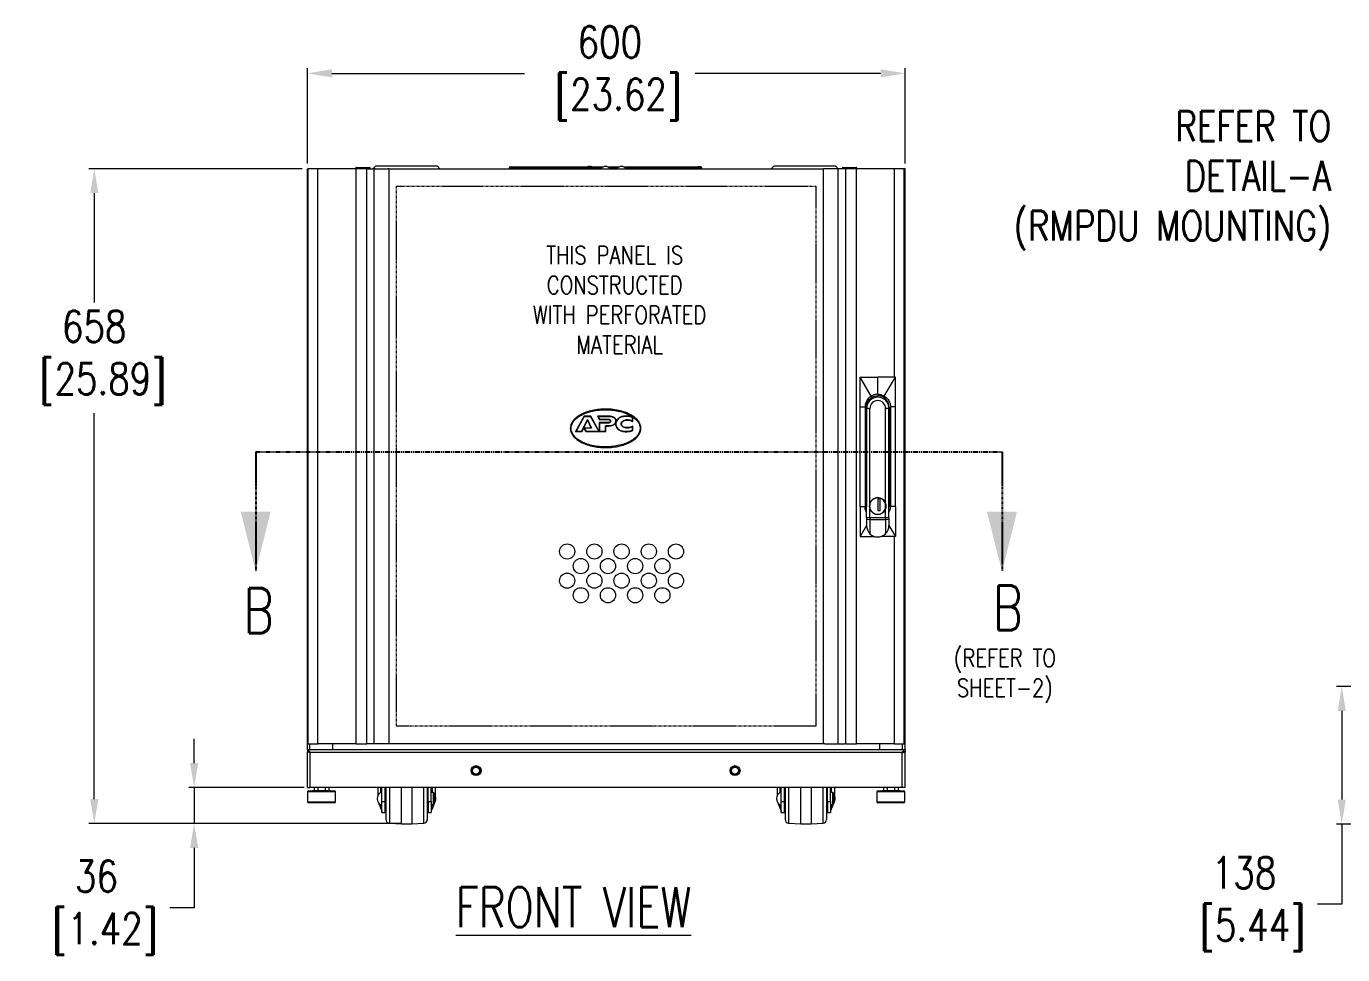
# Model space of a CAD drawing. Header units: inches. Extents: x 40138 to 76695, y -14500 to -5279.
# Drawn here: x 43049 to 44371, y -8454 to -7522 of the extents above; entities that cross this region are included whole.
import ezdxf

# ---------------------------------------------------------------- set-up
doc = ezdxf.new("R2010")
doc.units = ezdxf.units.IN
doc.header["$LTSCALE"] = 2
doc.header["$MEASUREMENT"] = 0
doc.header["$PDMODE"] = 35
doc.header["$PDSIZE"] = -1
doc.linetypes.add('PHANTOM', pattern=[2.5, 1.25, -0.25, 0.25, -0.25, 0.25, -0.25])
for name, color, linetype, lineweight in [('M-ANNO-DIMS', 7, 'Continuous', 13), ('M-ANNO-TEXT', 7, 'Continuous', 13), ('M-OBJECT-DETAILS', 7, 'Continuous', 9)]:
    doc.layers.add(name, color=color, linetype=linetype, lineweight=lineweight)
doc.styles.add('Roman', font='romans.shx', dxfattribs={"width": 0.8})
doc.styles.add('SLDTEXTSTYLE0', font='romans.shx', dxfattribs={"width": 0.75})
doc.styles.get("Standard").update_dxf_attribs({"font": 'romans.shx', "width": 0.8})
doc.dimstyles.new('World Wide Dims', dxfattribs={"dimscale": 7, "dimtxt": 4.5, "dimasz": 3.5, "dimexe": 0.75, "dimexo": 0.75, "dimgap": 0.75, "dimtad": 0, "dimtih": 1, "dimtoh": 1, "dimdec": 0, "dimzin": 4, "dimdsep": 46, "dimtxsty": 'Standard', "dimcen": 0, "dimclrd": 256, "dimclre": 256, "dimclrt": 256, "dimadec": 0, "dimazin": 1, "dimtfac": 1, "dimtdec": 0, "dimtmove": 0, "dimatfit": 3, "dimfxl": 1, "dimtolj": 1, "dimtzin": 0, "dimlwd": -1, "dimlwe": -1, "dimarcsym": 0})

# ---------------------------------------------------------------- blocks, each defined once
blk = doc.blocks.new('*D5')
at = {"layer": 'Defpoints', "color": 0, "transparency": 16777216}
for p in [(43333.4, -8286.5), (43217.5, -8322.7), (43328.2, -8322.7)]:
    blk.add_point(p, dxfattribs=at)
at = {"layer": 'M-ANNO-DIMS', "transparency": 16777216}
for p, q in [((43217.5, -8262), (43217.5, -8237.5)), ((43328.1, -8286.5), (43212.3, -8286.5)), ((43217.5, -8286.5), (43217.5, -8322.7)), ((43323, -8322.7), (43212.3, -8322.7)), ((43217.5, -8347.2), (43217.5, -8407.2)), ((43217.5, -8407.2), (43193, -8407.2))]:
    blk.add_line(p, q, dxfattribs=at)
for points in [[(43213.4, -8262), (43221.6, -8262), (43217.5, -8286.5)], [(43213.4, -8347.2), (43221.6, -8347.2), (43217.5, -8322.7)]]:
    blk.add_solid(points, dxfattribs=at)
at = {"layer": 'M-ANNO-DIMS', "transparency": 16777216, "insert": (43119.4, -8407.2), "char_height": 31.5, "attachment_point": 5}
blk.add_mtext('\\A1;36\\P [1.42]', dxfattribs=at)
blk = doc.blocks.new('*D6')
at = {"layer": 'Defpoints', "color": 0, "transparency": 16777216}
for p in [(43331.3, -7665), (43117.2, -8322.7), (43430.8, -8322.7)]:
    blk.add_point(p, dxfattribs=at)
at = {"layer": 'M-ANNO-DIMS', "transparency": 16777216}
for p, q in [((43326.1, -7665), (43111.9, -7665)), ((43117.2, -7689.5), (43117.2, -7799.4)), ((43117.2, -8298.2), (43117.2, -7910.4)), ((43425.6, -8322.7), (43111.9, -8322.7))]:
    blk.add_line(p, q, dxfattribs=at)
for points in [[(43113.1, -7689.5), (43121.3, -7689.5), (43117.2, -7665)], [(43113.1, -8298.2), (43121.3, -8298.2), (43117.2, -8322.7)]]:
    blk.add_solid(points, dxfattribs=at)
at = {"layer": 'M-ANNO-DIMS', "transparency": 16777216, "insert": (43117.2, -7854.9), "char_height": 31.5, "attachment_point": 5}
blk.add_mtext('\\A1;658\\P [25.89]', dxfattribs=at)
blk = doc.blocks.new('*D7')
at = {"layer": 'Defpoints', "color": 0, "transparency": 16777216}
for p in [(43931.3, -7569.2), (43331.3, -7665), (43931.3, -7665)]:
    blk.add_point(p, dxfattribs=at)
at = {"layer": 'M-ANNO-DIMS', "transparency": 16777216}
for p, q in [((43331.3, -7659.8), (43331.3, -7563.9)), ((43355.8, -7569.2), (43549.3, -7569.2)), ((43906.8, -7569.2), (43720.6, -7569.2)), ((43931.3, -7659.8), (43931.3, -7563.9))]:
    blk.add_line(p, q, dxfattribs=at)
for points in [[(43355.8, -7565.1), (43355.8, -7573.3), (43331.3, -7569.2)], [(43906.8, -7565.1), (43906.8, -7573.3), (43931.3, -7569.2)]]:
    blk.add_solid(points, dxfattribs=at)
at = {"layer": 'M-ANNO-DIMS', "transparency": 16777216, "insert": (43634.9, -7569.2), "char_height": 31.5, "attachment_point": 5}
blk.add_mtext('\\A1;600\\P [23.62]', dxfattribs=at)
blk = doc.blocks.new('*D41')
at = {"layer": 'Defpoints', "color": 0, "transparency": 16777216}
for p in [(44555.3, -8185), (44369.8, -8323.2), (44542.2, -8323.2)]:
    blk.add_point(p, dxfattribs=at)
at = {"layer": 'M-ANNO-DIMS', "transparency": 16777216}
for p, q in [((44550.1, -8185), (44364.6, -8185)), ((44369.8, -8209.5), (44369.8, -8298.7)), ((44537, -8323.2), (44364.6, -8323.2)), ((44369.8, -8323.2), (44369.8, -8403.6)), ((44369.8, -8403.6), (44345.3, -8403.6))]:
    blk.add_line(p, q, dxfattribs=at)
for points in [[(44365.8, -8209.5), (44373.9, -8209.5), (44369.8, -8185)], [(44365.8, -8298.7), (44373.9, -8298.7), (44369.8, -8323.2)]]:
    blk.add_solid(points, dxfattribs=at)
at = {"layer": 'M-ANNO-DIMS', "transparency": 16777216, "insert": (44271.7, -8403.6), "char_height": 31.5, "attachment_point": 5}
blk.add_mtext('\\A1;138\\P [5.44]', dxfattribs=at)

msp = doc.modelspace()

# ---------------------------------------------------------------- linework, layer by layer
at = {"layer": 'M-ANNO-TEXT', "ltscale": 0.5}
for centre in [(43592.067, -8049.446), (43619.377, -8049.446), (43646.687, -8049.446), (43646.687, -8049.446), (43673.997, -8049.446), (43701.307, -8049.446), (43605.722, -8064.097), (43633.032, -8064.097), (43633.032, -8064.097), (43660.342, -8064.097), (43687.652, -8064.097), (43592.067, -8078.748), (43619.377, -8078.748), (43646.687, -8078.748), (43646.687, -8078.748), (43673.997, -8078.748), (43701.307, -8078.748), (43605.722, -8093.398), (43633.032, -8093.398), (43633.032, -8093.398), (43660.342, -8093.398), (43687.652, -8093.398)]:
    msp.add_circle(centre, 7.62, dxfattribs=at)
at = {"layer": 'M-OBJECT-DETAILS', "linetype": 'Continuous'}
for p, q in [((43331.327, -7665.043), (43332.127, -7665.043)), ((43331.327, -8248.368), (43331.327, -7665.043)), ((43332.127, -8242.54), (43332.127, -7665.04)), ((43341.727, -7665.04), (43332.127, -7665.04)), ((43341.727, -8242.54), (43341.727, -7665.04)), ((43380.117, -7665.04), (43341.727, -7665.04)), ((43379.705, -7664.281), (43379.705, -7665.04)), ((43383.033, -7664.281), (43379.705, -7664.281)), ((43380.117, -8242.54), (43380.117, -7665.04)), ((43390.91, -7665.04), (43380.117, -7665.04)), ((43380.34, -7663.646), (43383.38, -7663.646)), ((43394.386, -7664.281), (43383.033, -7664.281)), ((43383.38, -7663.646), (43393.751, -7663.646)), ((43390.91, -8242.54), (43390.91, -7665.04)), ((43391.824, -7665.04), (43390.91, -7665.04)), ((43391.824, -7665.04), (43398.351, -7665.04)), ((43394.386, -7665.04), (43394.386, -7664.281)), ((43398.351, -8242.54), (43398.351, -7665.04)), ((43399.166, -7665.04), (43398.351, -7665.04)), ((43399.166, -7665.04), (43411.967, -7665.04)), ((43413.178, -7665.04), (43411.967, -7665.04)), ((43413.178, -8242.54), (43413.178, -7665.04)), ((43413.178, -7665.04), (43414.886, -7665.04)), ((43414.886, -7665.04), (43847.715, -7665.04)), ((43847.715, -7665.04), (43849.423, -7665.04)), ((43849.423, -8242.54), (43849.423, -7665.04)), ((43850.635, -7665.04), (43849.423, -7665.04)), ((43863.436, -7665.04), (43850.635, -7665.04)), ((43864.251, -7665.04), (43863.436, -7665.04)), ((43864.251, -8242.54), (43864.251, -7665.04)), ((43870.778, -7665.04), (43864.251, -7665.04)), ((43868.215, -7664.281), (43868.215, -7665.04)), ((43871.543, -7664.281), (43868.215, -7664.281)), ((43868.85, -7663.646), (43871.89, -7663.646)), ((43871.692, -7665.04), (43870.778, -7665.04)), ((43882.896, -7664.281), (43871.543, -7664.281)), ((43871.692, -8242.54), (43871.692, -7665.04)), ((43882.485, -7665.04), (43871.692, -7665.04)), ((43871.89, -7663.646), (43882.261, -7663.646)), ((43882.485, -8242.54), (43882.485, -7665.04)), ((43920.875, -7665.04), (43882.485, -7665.04)), ((43882.896, -7665.04), (43882.896, -7664.281)), ((43930.475, -7665.04), (43920.875, -7665.04)), ((43920.875, -7874.28), (43920.875, -7665.04)), ((43930.475, -8242.54), (43930.475, -7665.04)), ((43931.275, -7665.043), (43930.475, -7665.043)), ((43931.275, -8248.368), (43931.275, -7665.043)), ((43886.085, -7904.28), (43886.085, -7874.28)), ((43897.374, -7893.28), (43886.085, -7874.28)), ((43886.085, -7874.28), (43903.91, -7874.28)), ((43903.91, -7891.485), (43903.91, -7874.28)), ((43921.735, -7874.28), (43903.91, -7874.28)), ((43910.445, -7893.28), (43921.735, -7874.28)), ((43921.735, -7904.28), (43921.735, -7874.28)), ((43898.14, -7894.57), (43897.374, -7893.28)), ((43909.679, -7894.57), (43910.445, -7893.28)), ((43609.01, -7913.542), (43600.574, -7928.945)), ((43600.84, -7928.787), (43609.104, -7913.7)), ((43609.178, -7913.825), (43601.051, -7928.662)), ((43606.818, -7928.662), (43612.399, -7916.907)), ((43612.398, -7917.2), (43606.897, -7928.787)), ((43609.104, -7913.7), (43609.01, -7913.542)), ((43615.785, -7913.542), (43609.01, -7913.542)), ((43609.178, -7913.825), (43609.104, -7913.7)), ((43609.104, -7913.7), (43615.691, -7913.7)), ((43615.617, -7913.825), (43609.178, -7913.825)), ((43612.399, -7916.907), (43612.398, -7917.2)), ((43616.248, -7925.368), (43612.398, -7917.2)), ((43612.398, -7917.2), (43612.398, -7917.569)), ((43612.399, -7916.907), (43616.445, -7925.493)), ((43615.691, -7913.7), (43615.617, -7913.825)), ((43623.713, -7928.662), (43615.617, -7913.825)), ((43615.691, -7913.7), (43615.785, -7913.542)), ((43615.691, -7913.7), (43623.924, -7928.787)), ((43624.19, -7928.945), (43615.785, -7913.542)), ((43633.87, -7913.542), (43622.526, -7913.542)), ((43622.789, -7913.7), (43622.526, -7913.542)), ((43622.526, -7913.542), (43624.315, -7916.898)), ((43622.789, -7913.7), (43622.997, -7913.825)), ((43622.789, -7913.7), (43633.872, -7913.7)), ((43624.41, -7916.74), (43622.789, -7913.7)), ((43633.873, -7913.825), (43622.997, -7913.825)), ((43622.997, -7913.825), (43624.485, -7916.615)), ((43624.41, -7916.74), (43624.315, -7916.898)), ((43624.315, -7916.898), (43632.496, -7916.898)), ((43624.41, -7916.74), (43624.485, -7916.615)), ((43632.499, -7916.74), (43624.41, -7916.74)), ((43624.485, -7916.615), (43632.501, -7916.615)), ((43657.555, -7918.406), (43657.555, -7914.577)), ((43657.68, -7914.487), (43657.68, -7918.601)), ((43657.838, -7918.847), (43657.838, -7914.373)), ((43886.085, -7904.28), (43891.115, -7904.28)), ((43886.085, -8004.28), (43886.085, -7904.28)), ((43891.115, -7904.28), (43891.115, -8004.28)), ((43892.615, -7904.28), (43892.615, -8004.28)), ((43892.66, -8015.789), (43892.66, -7905.789)), ((43894.568, -7905.789), (43892.66, -7905.789)), ((43894.568, -7905.789), (43896.01, -7905.789)), ((43896.01, -8000.748), (43896.01, -7905.789)), ((43911.81, -8000.748), (43911.81, -7905.789)), ((43913.252, -7905.789), (43911.81, -7905.789)), ((43915.16, -7905.789), (43913.252, -7905.789)), ((43915.16, -8015.789), (43915.16, -7905.789)), ((43915.205, -7904.28), (43915.205, -8004.28)), ((43921.735, -7904.28), (43916.705, -7904.28)), ((43916.705, -7904.28), (43916.705, -8004.28)), ((43921.735, -8004.28), (43921.735, -7904.28)), ((43600.84, -7928.787), (43600.574, -7928.945)), ((43600.574, -7928.945), (43606.997, -7928.945)), ((43601.051, -7928.662), (43600.84, -7928.787)), ((43606.897, -7928.787), (43600.84, -7928.787)), ((43601.051, -7928.662), (43606.818, -7928.662)), ((43606.818, -7928.662), (43606.897, -7928.787)), ((43606.897, -7928.787), (43606.997, -7928.945)), ((43606.997, -7928.945), (43612.398, -7917.569)), ((43608.755, -7925.366), (43610.8, -7928.945)), ((43608.932, -7925.366), (43608.755, -7925.366)), ((43608.938, -7925.368), (43608.932, -7925.366)), ((43608.932, -7925.366), (43616.243, -7925.366)), ((43610.891, -7928.787), (43608.938, -7925.368)), ((43608.938, -7925.368), (43609.153, -7925.493)), ((43609.153, -7925.493), (43610.964, -7928.662)), ((43616.445, -7925.493), (43609.153, -7925.493)), ((43610.891, -7928.787), (43610.8, -7928.945)), ((43610.8, -7928.945), (43624.19, -7928.945)), ((43610.891, -7928.787), (43610.964, -7928.662)), ((43623.924, -7928.787), (43610.891, -7928.787)), ((43610.964, -7928.662), (43623.713, -7928.662)), ((43612.398, -7917.569), (43616.073, -7925.366)), ((43616.243, -7925.366), (43616.248, -7925.368)), ((43616.248, -7925.368), (43616.445, -7925.493)), ((43623.924, -7928.787), (43623.713, -7928.662)), ((43623.924, -7928.787), (43624.19, -7928.945)), ((43632.4, -7919.997), (43624.315, -7919.997)), ((43624.473, -7920.155), (43624.315, -7919.997)), ((43624.315, -7919.997), (43624.315, -7928.945)), ((43624.473, -7928.787), (43624.315, -7928.945)), ((43624.315, -7928.945), (43630.803, -7928.945)), ((43624.473, -7928.787), (43624.473, -7920.155)), ((43624.473, -7920.155), (43624.598, -7920.28)), ((43624.473, -7920.155), (43632.4, -7920.155)), ((43624.473, -7928.787), (43624.598, -7928.662)), ((43630.645, -7928.787), (43624.473, -7928.787)), ((43624.598, -7920.28), (43624.598, -7928.662)), ((43632.4, -7920.28), (43624.598, -7920.28)), ((43624.598, -7928.662), (43630.52, -7928.662)), ((43630.52, -7928.662), (43630.52, -7923.166)), ((43630.52, -7923.166), (43630.645, -7923.291)), ((43630.52, -7923.166), (43633.485, -7923.166)), ((43630.645, -7928.787), (43630.52, -7928.662)), ((43630.645, -7923.291), (43630.645, -7928.787)), ((43633.486, -7923.291), (43630.645, -7923.291)), ((43630.645, -7923.291), (43630.803, -7923.449)), ((43630.645, -7928.787), (43630.803, -7928.945)), ((43630.803, -7923.449), (43633.487, -7923.449)), ((43630.803, -7928.945), (43630.803, -7923.449)), ((43632.4, -7920.155), (43632.4, -7919.997)), ((43641.039, -7919.477), (43641.047, -7919.451)), ((43641.047, -7919.451), (43641.045, -7919.504)), ((43657.555, -7927.628), (43657.555, -7924.141)), ((43657.68, -7923.934), (43657.68, -7927.702)), ((43657.838, -7927.795), (43657.838, -7923.672)), ((43892.66, -7991.47), (43892.615, -7991.47)), ((43915.205, -7991.47), (43915.16, -7991.47)), ((43886.085, -8004.28), (43886.085, -8034.28)), ((43886.085, -8004.28), (43891.115, -8004.28)), ((43892.615, -8004.28), (43892.66, -8004.541)), ((43896.01, -8005.853), (43896.01, -8001.726)), ((43896.01, -8015.789), (43896.01, -8006.83)), ((43906.31, -7996.624), (43903.91, -7996.624)), ((43903.91, -7996.624), (43903.91, -8008.324)), ((43903.91, -8008.324), (43906.31, -8008.324)), ((43906.31, -8008.324), (43906.31, -7996.624)), ((43911.81, -8005.853), (43911.81, -8001.726)), ((43911.81, -8015.789), (43911.81, -8006.83)), ((43915.205, -8004.28), (43915.16, -8004.541)), ((43921.735, -8004.28), (43916.705, -8004.28)), ((43921.735, -8004.28), (43921.735, -8034.28)), ((43896.01, -8015.789), (43892.66, -8015.789)), ((43892.66, -8015.789), (43892.66, -8017.373)), ((43896.01, -8017.805), (43892.66, -8017.373)), ((43892.66, -8017.373), (43892.66, -8023.339)), ((43896.01, -8015.789), (43896.01, -8017.805)), ((43911.81, -8015.789), (43896.01, -8015.789)), ((43911.81, -8017.805), (43896.01, -8017.805)), ((43896.01, -8017.805), (43896.01, -8031.615)), ((43911.81, -8015.789), (43911.81, -8017.805)), ((43915.16, -8015.789), (43911.81, -8015.789)), ((43915.16, -8017.373), (43911.81, -8017.805)), ((43911.81, -8017.805), (43911.81, -8031.615)), ((43915.16, -8015.789), (43915.16, -8017.373)), ((43915.16, -8017.373), (43915.16, -8023.339)), ((43892.66, -8023.214), (43886.085, -8034.28)), ((43886.085, -8034.28), (43900.53, -8034.28)), ((43921.735, -8034.28), (43907.289, -8034.28)), ((43915.16, -8023.214), (43921.735, -8034.28)), ((43920.875, -8242.54), (43920.875, -8034.28)), ((43332.127, -8242.54), (43341.727, -8242.54)), ((43333.735, -8248.543), (43333.735, -8242.54)), ((43380.117, -8242.54), (43341.727, -8242.54)), ((43356.627, -8247.654), (43356.627, -8242.54)), ((43356.627, -8248.543), (43356.627, -8247.654)), ((43380.117, -8242.54), (43390.91, -8242.54)), ((43391.824, -8242.54), (43390.91, -8242.54)), ((43398.351, -8242.54), (43391.824, -8242.54)), ((43399.166, -8242.54), (43398.351, -8242.54)), ((43411.967, -8242.54), (43399.166, -8242.54)), ((43413.178, -8242.54), (43411.967, -8242.54)), ((43414.886, -8242.54), (43413.178, -8242.54)), ((43847.715, -8242.54), (43414.886, -8242.54)), ((43849.423, -8242.54), (43847.715, -8242.54)), ((43850.635, -8242.54), (43849.423, -8242.54)), ((43850.635, -8242.54), (43863.436, -8242.54)), ((43864.251, -8242.54), (43863.436, -8242.54)), ((43864.251, -8242.54), (43870.778, -8242.54)), ((43871.692, -8242.54), (43870.778, -8242.54)), ((43871.692, -8242.54), (43882.485, -8242.54)), ((43920.875, -8242.54), (43882.485, -8242.54)), ((43905.975, -8247.654), (43905.975, -8242.54)), ((43905.975, -8248.543), (43905.975, -8247.654)), ((43920.875, -8242.54), (43930.475, -8242.54)), ((43928.867, -8248.543), (43928.867, -8242.54)), ((43331.327, -8248.543), (43331.327, -8250.44)), ((43931.275, -8248.543), (43331.327, -8248.543)), ((43331.327, -8250.64), (43331.327, -8250.615)), ((43331.327, -8286.543), (43331.327, -8250.64)), ((43332.397, -8250.64), (43331.327, -8250.64)), ((43334.113, -8286.543), (43334.113, -8251.329)), ((43928.489, -8251.329), (43334.113, -8251.329)), ((43928.489, -8286.543), (43928.489, -8251.329)), ((43930.205, -8250.64), (43931.275, -8250.64)), ((43931.275, -8248.543), (43931.275, -8250.44)), ((43931.275, -8250.64), (43931.275, -8250.615)), ((43931.275, -8286.543), (43931.275, -8250.64)), ((43331.327, -8286.543), (43334.113, -8286.543)), ((43928.489, -8286.543), (43334.113, -8286.543)), ((43338.055, -8286.543), (43338.055, -8289.53)), ((43341.764, -8286.543), (43341.764, -8289.53)), ((43349.183, -8286.543), (43349.183, -8289.53)), ((43352.893, -8286.543), (43352.893, -8289.53)), ((43401.827, -8286.543), (43401.827, -8295.23)), ((43404.987, -8291.199), (43404.987, -8286.543)), ((43406.077, -8300.6), (43406.077, -8286.543)), ((43409.277, -8300.6), (43409.277, -8286.543)), ((43410.077, -8286.543), (43410.077, -8318.772)), ((43413.488, -8286.543), (43413.488, -8322.367)), ((43425.593, -8323.001), (43425.593, -8286.543)), ((43436.06, -8286.543), (43436.06, -8323.001)), ((43448.165, -8322.367), (43448.165, -8286.543)), ((43451.577, -8286.543), (43451.577, -8318.772)), ((43452.377, -8300.6), (43452.377, -8286.543)), ((43455.577, -8300.6), (43455.577, -8286.543)), ((43456.666, -8291.6), (43456.666, -8286.543)), ((43459.827, -8295.633), (43459.827, -8286.543)), ((43802.775, -8286.543), (43802.775, -8295.23)), ((43805.935, -8291.199), (43805.935, -8286.543)), ((43807.025, -8300.6), (43807.025, -8286.543)), ((43810.225, -8300.6), (43810.225, -8286.543)), ((43811.025, -8286.543), (43811.025, -8318.772)), ((43814.436, -8286.543), (43814.436, -8322.367)), ((43826.541, -8323.001), (43826.541, -8286.543)), ((43837.008, -8286.543), (43837.008, -8323.001)), ((43849.113, -8322.367), (43849.113, -8286.543)), ((43852.525, -8286.543), (43852.525, -8318.772)), ((43853.325, -8300.6), (43853.325, -8286.543)), ((43856.525, -8300.6), (43856.525, -8286.543)), ((43857.614, -8291.6), (43857.614, -8286.543)), ((43860.775, -8295.633), (43860.775, -8286.543)), ((43909.709, -8286.543), (43909.709, -8289.53)), ((43913.418, -8286.543), (43913.418, -8289.53)), ((43920.837, -8286.543), (43920.837, -8289.53)), ((43924.547, -8286.543), (43924.547, -8289.53)), ((43931.275, -8286.543), (43928.489, -8286.543)), ((43331.474, -8290.83), (43331.474, -8300.83)), ((43359.474, -8290.83), (43331.474, -8290.83)), ((43332.474, -8289.83), (43358.474, -8289.83)), ((43336.474, -8289.53), (43336.474, -8289.83)), ((43336.474, -8289.53), (43345.474, -8289.53)), ((43345.474, -8289.53), (43354.474, -8289.53)), ((43354.474, -8289.83), (43354.474, -8289.53)), ((43359.474, -8300.83), (43359.474, -8290.83)), ((43406.077, -8300.6), (43409.277, -8300.6)), ((43406.077, -8311.6), (43406.077, -8300.6)), ((43410.077, -8292.6), (43409.277, -8292.6)), ((43409.277, -8311.6), (43409.277, -8300.6)), ((43452.377, -8292.6), (43451.577, -8292.6)), ((43452.377, -8300.6), (43455.577, -8300.6)), ((43452.377, -8300.6), (43452.377, -8311.6)), ((43457.877, -8291.6), (43455.577, -8291.6)), ((43455.577, -8300.6), (43455.577, -8311.6)), ((43457.877, -8303.6), (43457.877, -8291.6)), ((43458.377, -8292.1), (43458.377, -8303.1)), ((43807.025, -8300.6), (43810.225, -8300.6)), ((43807.025, -8311.6), (43807.025, -8300.6)), ((43811.025, -8292.6), (43810.225, -8292.6)), ((43810.225, -8311.6), (43810.225, -8300.6)), ((43853.325, -8292.6), (43852.525, -8292.6)), ((43853.325, -8300.6), (43856.525, -8300.6)), ((43853.325, -8300.6), (43853.325, -8311.6)), ((43858.825, -8291.6), (43856.525, -8291.6)), ((43856.525, -8300.6), (43856.525, -8311.6)), ((43858.825, -8303.6), (43858.825, -8291.6)), ((43859.325, -8292.1), (43859.325, -8303.1)), ((43903.128, -8290.83), (43903.128, -8300.83)), ((43931.128, -8290.83), (43903.128, -8290.83)), ((43904.128, -8289.83), (43930.128, -8289.83)), ((43908.128, -8289.53), (43908.128, -8289.83)), ((43908.128, -8289.53), (43917.128, -8289.53)), ((43917.128, -8289.53), (43926.128, -8289.53)), ((43926.128, -8289.83), (43926.128, -8289.53)), ((43931.128, -8300.83), (43931.128, -8290.83)), ((43331.474, -8300.83), (43359.474, -8300.83)), ((43358.474, -8301.83), (43332.474, -8301.83)), ((43404.987, -8307.451), (43404.987, -8304.002)), ((43406.077, -8311.6), (43409.277, -8311.6)), ((43409.277, -8302.6), (43410.077, -8302.6)), ((43451.577, -8302.6), (43452.377, -8302.6)), ((43452.377, -8311.6), (43455.577, -8311.6)), ((43455.577, -8303.6), (43457.877, -8303.6)), ((43456.666, -8307.451), (43456.666, -8303.6)), ((43805.935, -8307.451), (43805.935, -8304.002)), ((43807.025, -8311.6), (43810.225, -8311.6)), ((43810.225, -8302.6), (43811.025, -8302.6)), ((43852.525, -8302.6), (43853.325, -8302.6)), ((43853.325, -8311.6), (43856.525, -8311.6)), ((43856.525, -8303.6), (43858.825, -8303.6)), ((43857.614, -8307.451), (43857.614, -8303.6)), ((43903.128, -8300.83), (43931.128, -8300.83)), ((43930.128, -8301.83), (43904.128, -8301.83)), ((43413.488, -8322.367), (43425.593, -8323.001)), ((43436.06, -8323.001), (43448.165, -8322.367)), ((43814.436, -8322.367), (43826.541, -8323.001)), ((43837.008, -8323.001), (43849.113, -8322.367))]:
    msp.add_line(p, q, dxfattribs=at)
at = {"layer": 'M-OBJECT-DETAILS', "color": 1, "linetype": 'Continuous'}
for p, q in [((43399.893, -7662.194), (43397.047, -7665.04)), ((43399.893, -7662.194), (43461.361, -7662.194)), ((43464.206, -7665.04), (43461.361, -7662.194)), ((43533.943, -7664.193), (43533.899, -7665.04)), ((43533.943, -7664.193), (43533.899, -7665.032)), ((43533.899, -7665.032), (43536.092, -7665.032)), ((43536.134, -7664.193), (43533.943, -7664.193)), ((43533.943, -7664.193), (43533.943, -7664.193)), ((43534.941, -7663.245), (43537.132, -7663.245)), ((43536.092, -7665.032), (43536.134, -7664.193)), ((43536.092, -7665.032), (43536.092, -7665.043)), ((43537.132, -7663.245), (43538.13, -7663.245)), ((43538.13, -7664.193), (43538.088, -7665.032)), ((43538.088, -7665.032), (43567.627, -7665.032)), ((43538.088, -7665.032), (43538.088, -7665.043)), ((43538.13, -7664.193), (43538.13, -7663.245)), ((43538.13, -7663.245), (43628.235, -7663.245)), ((43626.734, -7664.193), (43538.13, -7664.193)), ((43567.627, -7665.04), (43567.627, -7664.992)), ((43567.627, -7664.992), (43625.967, -7664.992)), ((43577.044, -7664.967), (43577.044, -7664.992)), ((43577.044, -7664.967), (43582.283, -7664.967)), ((43582.283, -7664.967), (43582.283, -7664.992)), ((43584.822, -7664.967), (43584.822, -7664.992)), ((43584.822, -7664.967), (43585.145, -7664.967)), ((43585.145, -7664.967), (43595.186, -7664.967)), ((43585.145, -7664.967), (43585.145, -7664.992)), ((43595.186, -7664.967), (43595.186, -7664.992)), ((43597.11, -7664.967), (43608.118, -7664.967)), ((43597.11, -7664.967), (43597.11, -7664.992)), ((43608.118, -7664.967), (43608.118, -7664.992)), ((43610.003, -7664.967), (43610.003, -7664.992)), ((43620.233, -7664.967), (43620.643, -7664.967)), ((43620.643, -7664.967), (43620.643, -7664.992)), ((43633.019, -7663.245), (43644.11, -7663.245)), ((43642.609, -7664.193), (43634.519, -7664.193)), ((43635.287, -7664.992), (43641.842, -7664.992)), ((43648.894, -7663.245), (43723.123, -7663.245)), ((43723.123, -7664.193), (43650.394, -7664.193)), ((43651.141, -7664.967), (43652.647, -7664.967)), ((43651.162, -7664.992), (43694.627, -7664.992)), ((43652.647, -7664.967), (43652.647, -7664.992)), ((43652.647, -7664.967), (43654.533, -7664.967)), ((43654.533, -7664.967), (43654.533, -7664.992)), ((43658.939, -7664.942), (43658.939, -7664.992)), ((43658.939, -7664.942), (43693.055, -7664.942)), ((43693.055, -7664.992), (43693.055, -7664.942)), ((43694.627, -7665.04), (43694.627, -7664.992)), ((43694.627, -7665.032), (43723.165, -7665.032)), ((43723.123, -7664.193), (43723.123, -7663.245)), ((43724.121, -7663.245), (43723.123, -7663.245)), ((43723.123, -7664.193), (43723.165, -7665.032)), ((43723.165, -7665.032), (43723.165, -7665.043)), ((43726.312, -7663.245), (43724.121, -7663.245)), ((43725.162, -7665.032), (43725.119, -7664.193)), ((43725.119, -7664.193), (43727.31, -7664.193)), ((43727.354, -7665.032), (43725.162, -7665.032)), ((43725.162, -7665.032), (43725.162, -7665.043)), ((43727.355, -7665.04), (43727.31, -7664.193)), ((43727.354, -7665.032), (43727.31, -7664.193)), ((43727.31, -7664.193), (43727.31, -7664.193)), ((43799.893, -7662.194), (43797.047, -7665.04)), ((43799.893, -7662.194), (43861.361, -7662.194)), ((43864.206, -7665.04), (43861.361, -7662.194))]:
    msp.add_line(p, q, dxfattribs=at)
at = {"layer": 'M-OBJECT-DETAILS', "linetype": 'PHANTOM'}
for p, q in [((43420.702, -7682.59), (43841.899, -7682.59)), ((43420.702, -8224.99), (43420.702, -7682.59)), ((43841.899, -7682.59), (43841.899, -8224.99)), ((43841.899, -8224.99), (43420.702, -8224.99))]:
    msp.add_line(p, q, dxfattribs=at)
at = {"layer": 'M-OBJECT-DETAILS', "color": 1, "linetype": 'PHANTOM', "lineweight": -3, "ltscale": 2}
msp.add_line((43279.284, -7949.49), (44028.667, -7949.49), dxfattribs=at)
at = {"layer": 'M-OBJECT-DETAILS', "color": 1, "linetype": 'PHANTOM', "lineweight": -3}
for p, q in [((43279.284, -7949.49), (43279.284, -8069.534)), ((44028.667, -7949.49), (44028.667, -8069.534))]:
    msp.add_line(p, q, dxfattribs=at)
at = {"layer": 'M-OBJECT-DETAILS', "linetype": 'Continuous', "flags": 128}
for points in [[(43632.499, -7916.74), (43632.498, -7916.774), (43632.497, -7916.827), (43632.496, -7916.898)], [(43633.872, -7913.7), (43633.872, -7913.666), (43633.871, -7913.613), (43633.87, -7913.542)], [(43657.68, -7914.487), (43657.749, -7914.436), (43657.838, -7914.373)], [(43632.4, -7920.155), (43632.4, -7920.161), (43632.4, -7920.17), (43632.4, -7920.183), (43632.4, -7920.199), (43632.4, -7920.217), (43632.4, -7920.237), (43632.4, -7920.258), (43632.4, -7920.28)], [(43633.486, -7923.291), (43633.486, -7923.325), (43633.486, -7923.378), (43633.487, -7923.449)], [(43641.039, -7919.477), (43640.938, -7919.814), (43640.811, -7920.242)], [(43641.052, -7919.467), (43641.12, -7919.14), (43641.205, -7918.726)], [(43657.68, -7918.601), (43657.749, -7918.709), (43657.838, -7918.847)], [(43657.68, -7927.702), (43657.749, -7927.743), (43657.838, -7927.795)]]:
    msp.add_lwpolyline(points, dxfattribs=at)
at = {"layer": 'M-OBJECT-DETAILS', "linetype": 'Continuous'}
for centre, radius in [((43500.627, -8269.543), 5), ((43500.627, -8269.543), 4), ((43500.627, -8269.543), 3.5), ((43760.627, -8269.543), 5), ((43760.627, -8269.543), 4), ((43760.627, -8269.543), 3.5)]:
    msp.add_circle(centre, radius, dxfattribs=at)
for centre, radius, start, end in [((43380.34, -7664.281), 0.635, 90, 180), ((43393.751, -7664.281), 0.635, 0, 90), ((43868.85, -7664.281), 0.635, 90, 180), ((43882.261, -7664.281), 0.635, 0, 90), ((43903.91, -7905.789), 11.25, 360, 180), ((43903.91, -7905.789), 7.9, 360, 180), ((43903.91, -8003.789), 8.465, 21.052035, 158.947965), ((43903.91, -8003.789), 8.165, 14.637406, 165.362594), ((43903.91, -8003.789), 8.465, 158.947965, 201.052035), ((43903.91, -8003.789), 8.165, 165.362594, 194.637406), ((43903.91, -8003.789), 8.165, 194.637406, 345.362594), ((43903.91, -8003.789), 8.465, 201.052035, 338.947965), ((43903.91, -8003.789), 8.465, 338.947965, 21.052035), ((43903.91, -8003.789), 8.165, 345.362594, 14.637406), ((43903.91, -8023.382), 11.41, 226.182182, 313.817818), ((43332.474, -8290.83), 1, 90, 180), ((43358.474, -8290.83), 1, 0, 90), ((43409.371, -8297.89), 8, 114.320635, 177.922285), ((43409.371, -8297.31), 8, 182.077715, 245.679365), ((43457.877, -8292.1), 0.5, 0, 90), ((43452.282, -8297.31), 8, 328.034603, 357.922285), ((43452.282, -8297.89), 8, 2.077715, 19.422427), ((43810.319, -8297.89), 8, 114.320635, 177.922285), ((43810.319, -8297.31), 8, 182.077715, 245.679365), ((43858.825, -8292.1), 0.5, 0, 90), ((43853.23, -8297.31), 8, 328.034603, 357.922285), ((43853.23, -8297.89), 8, 2.077715, 19.422427), ((43904.128, -8290.83), 1, 90, 180), ((43930.128, -8290.83), 1, 0, 90), ((43332.474, -8300.83), 1, 180, 270), ((43358.474, -8300.83), 1, 270, 0), ((43457.877, -8303.1), 0.5, 270, 0), ((43858.825, -8303.1), 0.5, 270, 0), ((43904.128, -8300.83), 1, 180, 270), ((43930.128, -8300.83), 1, 270, 0), ((43413.677, -8318.772), 3.6, 180, 267), ((43430.827, -8223.138), 100, 267, 273), ((43447.977, -8318.772), 3.6, 273, 0), ((43814.625, -8318.772), 3.6, 180, 267), ((43831.775, -8223.138), 100, 267, 273), ((43848.925, -8318.772), 3.6, 273, 0)]:
    msp.add_arc(centre, radius, start, end, dxfattribs=at)
at = {"layer": 'M-OBJECT-DETAILS', "color": 1, "linetype": 'Continuous'}
for centre, radius, start, end in [((43534.942, -7664.245), 1, 90.013376, 177.020958), ((43537.133, -7664.245), 1, 90.013376, 177.020958), ((43614.752, -7668.696), 5.952, 66.305987, 113.694013), ((43630.627, -7668.696), 5.952, 37.849289, 142.150711), ((43646.502, -7668.696), 5.952, 37.849289, 142.150711), ((43724.121, -7664.245), 1, 2.979042, 89.986624), ((43726.312, -7664.245), 1, 2.979042, 89.986624)]:
    msp.add_arc(centre, radius, start, end, dxfattribs=at)
for centre, major_axis, ratio, start_param, end_param in [((43538.093, -7665.042), (2.002, -0.01), 0.0052161, 1.57320405, 3.1064486), ((43538.133, -7664.245), (2, -0.051), 0.02611789, 1.57278029, 3.10602483), ((43723.12, -7664.245), (2, 0.051), 0.02611789, 0.03556782, 1.56881237), ((43723.161, -7665.042), (2.002, 0.01), 0.0052161, 0.03514406, 1.5683886)]:
    msp.add_ellipse(centre, major_axis=major_axis, ratio=ratio, start_param=start_param, end_param=end_param, dxfattribs=at)
at = {"layer": 'M-OBJECT-DETAILS', "linetype": 'Continuous'}
for centre, major_axis, ratio, start_param, end_param in [((43903.91, -8024.787), (8.791, -8.008), 0.87666183, 3.81548958, 4.60777191), ((43903.91, -8024.787), (8.791, 8.008), 0.87666183, 4.81700605, 5.60928838), ((43430.827, -8295.633), (29, 0), 0.89768565, 5.81198852, 6.28318531), ((43831.775, -8295.633), (29, 0), 0.89768565, 5.81198852, 6.28318531), ((43430.827, -8295.633), (29, 0), 0.89768565, 3.37070191, 3.61278944), ((43396.077, -8311.526), (10, 0), 0.89768565, 0.31018054, 0.47119679), ((43465.577, -8311.526), (10, 0), 0.89768565, 2.67039587, 2.83141211), ((43831.775, -8295.633), (29, 0), 0.89768565, 3.37070191, 3.61278944), ((43797.025, -8311.526), (10, 0), 0.89768565, 0.31018054, 0.47119679), ((43866.525, -8311.526), (10, 0), 0.89768565, 2.67039587, 2.83141211)]:
    msp.add_ellipse(centre, major_axis=major_axis, ratio=ratio, start_param=start_param, end_param=end_param, dxfattribs=at)
for points, knots in [([(43897.374, -7893.28), (43896.88, -7893.602), (43895.775, -7894.321), (43894.208, -7895.832), (43892.64, -7898), (43891.38, -7900.879), (43891.205, -7903.129), (43891.115, -7904.28)], [0, 0, 0, 0, 0.13371415, 0.29898009, 0.49065814, 0.73927938, 1, 1, 1, 1]), ([(43892.615, -7904.28), (43892.742, -7902.992), (43892.986, -7900.514), (43894.645, -7897.616), (43896.432, -7895.701), (43897.617, -7894.916), (43898.14, -7894.57)], [0, 0, 0, 0, 0.3300899, 0.63487391, 0.83883927, 1, 1, 1, 1]), ([(43903.91, -7891.485), (43902.581, -7891.591), (43900.279, -7891.774), (43898.237, -7892.833), (43897.374, -7893.28)], [0, 0, 0, 0, 0.57732674, 1, 1, 1, 1]), ([(43898.14, -7894.57), (43899.131, -7894.077), (43900.955, -7893.17), (43902.983, -7893.043), (43903.91, -7892.985)], [0, 0, 0, 0, 0.54330658, 1, 1, 1, 1]), ([(43903.91, -7891.485), (43905.239, -7891.591), (43907.541, -7891.774), (43909.582, -7892.833), (43910.445, -7893.28)], [0, 0, 0, 0, 0.57732856, 1, 1, 1, 1]), ([(43909.679, -7894.57), (43908.688, -7894.077), (43906.864, -7893.17), (43904.836, -7893.043), (43903.91, -7892.985)], [0, 0, 0, 0, 0.54330866, 1, 1, 1, 1]), ([(43915.205, -7904.28), (43915.078, -7902.992), (43914.834, -7900.514), (43913.174, -7897.616), (43911.388, -7895.701), (43910.202, -7894.916), (43909.679, -7894.57)], [0, 0, 0, 0, 0.3300899, 0.63487391, 0.83883927, 1, 1, 1, 1]), ([(43910.445, -7893.28), (43910.94, -7893.602), (43912.045, -7894.321), (43913.612, -7895.832), (43915.179, -7898), (43916.439, -7900.879), (43916.615, -7903.129), (43916.705, -7904.28)], [0, 0, 0, 0, 0.13371428, 0.2989804, 0.49065731, 0.73927881, 1, 1, 1, 1]), ([(43595.207, -7925.743), (43595.279, -7924.803), (43595.401, -7923.213), (43596.217, -7921.024), (43597.335, -7918.998), (43598.959, -7916.963), (43601.298, -7914.775), (43604.266, -7912.698), (43608.616, -7910.433), (43614.069, -7908.462), (43620.723, -7907.017), (43627.649, -7906.307), (43634.753, -7906.368), (43641.823, -7907.225), (43648.755, -7908.906), (43654.44, -7911.234), (43658.8, -7913.872), (43661.554, -7916.168), (43663.56, -7918.497), (43665.091, -7920.974), (43666.12, -7924.086), (43666.076, -7926.827), (43665.588, -7928.976), (43664.976, -7930.605), (43663.789, -7932.675), (43662.114, -7934.721), (43659.705, -7936.908), (43656.71, -7938.951), (43652.276, -7941.213), (43646.625, -7943.194), (43639.767, -7944.589), (43632.761, -7945.211), (43625.702, -7945.062), (43618.726, -7944.127), (43611.938, -7942.391), (43606.41, -7940.048), (43602.179, -7937.414), (43599.509, -7935.129), (43597.567, -7932.816), (43596.083, -7930.331), (43595.295, -7927.886), (43595.227, -7926.214), (43595.207, -7925.743)], [0, 0, 0, 0, 0.016019858, 0.027070818, 0.039581053, 0.055421011, 0.071287635, 0.094150964, 0.117046347, 0.15488231, 0.192765684, 0.233081714, 0.273525077, 0.313836761, 0.354460893, 0.395003906, 0.41816955, 0.441286141, 0.455895058, 0.470478582, 0.490789195, 0.510994017, 0.51630348, 0.528409249, 0.540531069, 0.556916628, 0.573331457, 0.595956005, 0.618609595, 0.658170773, 0.697784803, 0.737855304, 0.778048123, 0.818108307, 0.857795358, 0.897401669, 0.920073389, 0.942697051, 0.957088394, 0.971455436, 0.991973499, 1, 1, 1, 1]), ([(43595.946, -7925.743), (43595.964, -7926.181), (43596.028, -7927.745), (43596.772, -7930.045), (43598.178, -7932.395), (43600.046, -7934.617), (43602.629, -7936.825), (43606.765, -7939.396), (43612.189, -7941.693), (43618.878, -7943.402), (43625.761, -7944.324), (43632.737, -7944.472), (43639.653, -7943.857), (43646.418, -7942.483), (43651.975, -7940.536), (43656.322, -7938.32), (43659.236, -7936.335), (43661.568, -7934.22), (43663.171, -7932.264), (43664.301, -7930.297), (43664.878, -7928.764), (43665.336, -7926.754), (43665.377, -7924.193), (43664.407, -7921.27), (43662.955, -7918.925), (43661.024, -7916.687), (43658.357, -7914.466), (43654.093, -7911.889), (43648.512, -7909.606), (43641.681, -7907.953), (43634.704, -7907.107), (43627.683, -7907.046), (43620.846, -7907.747), (43614.284, -7909.171), (43608.924, -7911.107), (43604.661, -7913.325), (43601.775, -7915.343), (43599.512, -7917.457), (43597.983, -7919.369), (43596.914, -7921.288), (43596.13, -7923.338), (43596.013, -7924.867), (43595.946, -7925.743)], [0, 0, 0, 0, 0.00767346, 0.02741517, 0.0414785, 0.05556702, 0.07813911, 0.10076062, 0.14077718, 0.18087657, 0.22153788, 0.26233387, 0.30300577, 0.34309449, 0.38312896, 0.40584329, 0.42852771, 0.4447384, 0.46091915, 0.47266367, 0.48439179, 0.48948565, 0.5088077, 0.52836286, 0.54265, 0.55696326, 0.58004213, 0.60317155, 0.64414876, 0.68520943, 0.72612669, 0.76717765, 0.80809939, 0.84642706, 0.88470598, 0.90765145, 0.93056402, 0.94621994, 0.9618485, 0.97326351, 0.98466388, 1, 1, 1, 1]), ([(43632.501, -7916.615), (43633.024, -7916.621), (43633.764, -7916.63), (43634.645, -7916.808), (43635.079, -7917.089), (43635.372, -7917.438), (43635.535, -7918.032), (43635.572, -7918.713), (43635.39, -7919.378), (43635.091, -7919.843), (43634.448, -7920.167), (43633.531, -7920.285), (43632.776, -7920.282), (43632.4, -7920.28)], [0, 0, 0, 0, 0.18853762, 0.26631026, 0.31775765, 0.37198534, 0.4258822, 0.53599122, 0.61303748, 0.67123848, 0.72836987, 0.8647817, 1, 1, 1, 1]), ([(43632.4, -7920.155), (43632.774, -7920.157), (43633.513, -7920.16), (43634.399, -7920.048), (43635.005, -7919.749), (43635.275, -7919.321), (43635.447, -7918.697), (43635.41, -7918.056), (43635.26, -7917.5), (43634.993, -7917.183), (43634.592, -7916.924), (43633.74, -7916.755), (43633.018, -7916.746), (43632.499, -7916.74)], [0, 0, 0, 0, 0.14101002, 0.27882692, 0.33353688, 0.38837627, 0.46352916, 0.57497876, 0.62640682, 0.67775062, 0.7271654, 0.80395872, 1, 1, 1, 1]), ([(43632.496, -7916.898), (43632.889, -7916.912), (43633.51, -7916.935), (43634.278, -7916.994), (43634.753, -7917.192), (43635.062, -7917.475), (43635.277, -7918.06), (43635.305, -7918.695), (43635.115, -7919.254), (43634.944, -7919.57), (43634.534, -7919.825), (43633.676, -7920.026), (43632.912, -7920.009), (43632.4, -7919.997)], [0, 0, 0, 0, 0.15851046, 0.25026735, 0.30641979, 0.3629275, 0.41253467, 0.55303488, 0.60689812, 0.64989074, 0.69377596, 0.79525151, 1, 1, 1, 1]), ([(43632.499, -7916.74), (43632.499, -7916.736), (43632.499, -7916.728), (43632.499, -7916.7), (43632.5, -7916.665), (43632.5, -7916.635), (43632.501, -7916.619), (43632.501, -7916.615)], [0, 0, 0, 0, 0.24144546, 0.48288781, 0.72439736, 0.92699043, 1, 1, 1, 1]), ([(43641.205, -7918.726), (43641.182, -7918.156), (43641.136, -7917.01), (43640.265, -7915.551), (43638.816, -7914.426), (43636.65, -7913.649), (43634.884, -7913.581), (43633.87, -7913.542)], [0, 0, 0, 0, 0.16618671, 0.33444419, 0.48065141, 0.70168875, 1, 1, 1, 1]), ([(43633.872, -7913.7), (43634.999, -7913.748), (43636.904, -7913.83), (43639.149, -7914.768), (43640.378, -7915.993), (43640.828, -7916.94), (43641.047, -7917.855), (43641.045, -7918.587), (43641.05, -7919.217), (43641.052, -7919.467)], [0, 0, 0, 0, 0.31581718, 0.53380471, 0.66511493, 0.79593448, 0.82248557, 0.92947513, 1, 1, 1, 1]), ([(43633.873, -7913.825), (43633.873, -7913.82), (43633.873, -7913.803), (43633.873, -7913.774), (43633.872, -7913.74), (43633.872, -7913.712), (43633.872, -7913.704), (43633.872, -7913.7)], [0, 0, 0, 0, 0.090812579, 0.275718896, 0.517072266, 0.758613737, 1, 1, 1, 1]), ([(43640.927, -7919.422), (43640.934, -7919.071), (43640.948, -7918.373), (43640.833, -7917.219), (43640.27, -7916.066), (43639.077, -7914.872), (43637.825, -7914.357), (43636.606, -7914.057), (43635.51, -7913.835), (43634.492, -7913.829), (43633.873, -7913.825)], [0, 0, 0, 0, 0.10096076, 0.2009433, 0.330723, 0.46080265, 0.67939041, 0.7079839, 0.8224582, 1, 1, 1, 1]), ([(43641.052, -7919.467), (43641.247, -7918.987), (43641.757, -7917.723), (43643.322, -7915.773), (43645.775, -7914.353), (43648.148, -7913.727), (43650.55, -7913.453), (43653.185, -7913.461), (43655.765, -7913.863), (43657.225, -7914.339), (43657.68, -7914.487)], [0, 0, 0, 0, 0.08087652, 0.21280492, 0.38215678, 0.51448051, 0.59433656, 0.75988181, 0.92529076, 1, 1, 1, 1]), ([(43657.555, -7914.577), (43657.131, -7914.44), (43655.708, -7913.98), (43653.174, -7913.586), (43650.556, -7913.579), (43648.173, -7913.85), (43645.827, -7914.468), (43643.408, -7915.867), (43641.86, -7917.796), (43641.355, -7919.05), (43641.16, -7919.534)], [0, 0, 0, 0, 0.07051063, 0.23707256, 0.40377282, 0.48411958, 0.61681811, 0.78616909, 0.917398, 1, 1, 1, 1]), ([(43657.838, -7914.373), (43657.059, -7914.133), (43655.177, -7913.552), (43652.051, -7913.245), (43648.587, -7913.407), (43645.753, -7914.201), (43643.76, -7915.407), (43642.222, -7916.717), (43641.58, -7917.985), (43641.205, -7918.726)], [0, 0, 0, 0, 0.12991203, 0.31400709, 0.49786607, 0.68224172, 0.77565287, 0.86895588, 1, 1, 1, 1]), ([(43657.555, -7924.141), (43657.519, -7924.159), (43656.523, -7924.673), (43654.331, -7925.317), (43651.304, -7925.423), (43648.945, -7924.729), (43647.502, -7923.852), (43646.667, -7922.879), (43646.295, -7921.811), (43646.296, -7920.683), (43646.65, -7919.598), (43647.546, -7918.557), (43649.122, -7917.604), (43651.214, -7917.148), (43653.382, -7917.141), (43655.489, -7917.494), (43656.826, -7918.084), (43657.555, -7918.406)], [0, 0, 0, 0, 0.00454325, 0.125082301, 0.251127358, 0.337459041, 0.395911018, 0.437358223, 0.47796289, 0.519332406, 0.561468339, 0.602344511, 0.669966494, 0.763489366, 0.837478175, 0.911362452, 1, 1, 1, 1]), ([(43657.68, -7918.601), (43656.9, -7918.249), (43655.52, -7917.628), (43653.37, -7917.266), (43651.231, -7917.274), (43649.173, -7917.721), (43647.631, -7918.652), (43646.761, -7919.659), (43646.422, -7920.704), (43646.421, -7921.789), (43646.778, -7922.817), (43647.588, -7923.758), (43648.999, -7924.614), (43651.321, -7925.302), (43653.525, -7925.201), (43655.674, -7924.815), (43656.794, -7924.4), (43657.583, -7923.985), (43657.68, -7923.934)], [0, 0, 0, 0, 0.09549996, 0.16879178, 0.24218841, 0.33455611, 0.40092571, 0.44041356, 0.48107936, 0.52105567, 0.56020549, 0.6002758, 0.65759814, 0.74291075, 0.86798189, 0.90007564, 0.98777889, 1, 1, 1, 1]), ([(43657.555, -7914.577), (43657.555, -7914.576), (43657.562, -7914.571), (43657.583, -7914.556), (43657.615, -7914.533), (43657.646, -7914.511), (43657.669, -7914.494), (43657.676, -7914.489), (43657.68, -7914.487)], [0, 0, 0, 0, 0.01151738, 0.12445148, 0.38667609, 0.60609183, 0.80264868, 1, 1, 1, 1]), ([(43633.485, -7923.166), (43634.235, -7923.136), (43635.853, -7923.071), (43638.118, -7922.509), (43640.039, -7921.241), (43640.637, -7920.015), (43640.927, -7919.422)], [0, 0, 0, 0, 0.25309691, 0.54644637, 0.78024675, 1, 1, 1, 1]), ([(43633.486, -7923.291), (43633.486, -7923.287), (43633.486, -7923.279), (43633.486, -7923.251), (43633.485, -7923.218), (43633.485, -7923.188), (43633.485, -7923.172), (43633.485, -7923.166)], [0, 0, 0, 0, 0.24138873, 0.48276794, 0.72429544, 0.89085477, 1, 1, 1, 1]), ([(43641.039, -7919.477), (43640.744, -7920.08), (43640.131, -7921.329), (43638.177, -7922.625), (43636.509, -7923.031), (43635.086, -7923.216), (43634.332, -7923.281), (43633.688, -7923.288), (43633.486, -7923.291)], [0, 0, 0, 0, 0.220144108, 0.455742058, 0.748830448, 0.785608204, 0.93285687, 1, 1, 1, 1]), ([(43633.487, -7923.449), (43634.302, -7923.416), (43635.938, -7923.351), (43638.08, -7922.787), (43639.846, -7921.762), (43640.482, -7920.76), (43640.811, -7920.242)], [0, 0, 0, 0, 0.29050223, 0.58282162, 0.78400037, 1, 1, 1, 1]), ([(43640.811, -7920.242), (43640.753, -7921.066), (43640.638, -7922.726), (43641.628, -7925.047), (43643.343, -7927.073), (43645.624, -7928.314), (43648.029, -7928.947), (43650.552, -7929.214), (43653.371, -7929.096), (43655.968, -7928.689), (43657.372, -7928.017), (43657.838, -7927.795)], [0, 0, 0, 0, 0.10864917, 0.21870241, 0.32511576, 0.45733671, 0.55612384, 0.65511775, 0.79344265, 0.93157631, 1, 1, 1, 1]), ([(43657.68, -7927.702), (43657.427, -7927.834), (43656.589, -7928.271), (43655.017, -7928.674), (43652.801, -7928.979), (43650.299, -7929.052), (43647.436, -7928.709), (43644.845, -7927.812), (43642.756, -7926.284), (43641.461, -7924.376), (43640.862, -7922.528), (43640.896, -7920.868), (43640.987, -7919.987), (43641.039, -7919.477)], [0, 0, 0, 0, 0.037280577, 0.123639421, 0.210276552, 0.330359834, 0.45021773, 0.586347673, 0.684565305, 0.783698912, 0.883898932, 0.932815674, 1, 1, 1, 1]), ([(43641.047, -7919.451), (43641.047, -7919.451), (43641.041, -7919.45), (43641.026, -7919.446), (43640.993, -7919.438), (43640.959, -7919.43), (43640.937, -7919.424), (43640.928, -7919.422), (43640.927, -7919.422)], [0, 0, 0, 0, 0.02103218, 0.28963497, 0.5580621, 0.83234512, 0.97942633, 1, 1, 1, 1]), ([(43641.16, -7919.534), (43641.052, -7920.399), (43640.852, -7922.017), (43641.571, -7924.323), (43642.849, -7926.195), (43644.907, -7927.701), (43647.469, -7928.587), (43650.307, -7928.927), (43652.79, -7928.854), (43654.988, -7928.552), (43656.518, -7928.16), (43657.328, -7927.745), (43657.555, -7927.628)], [0, 0, 0, 0, 0.11493571, 0.2148615, 0.31396617, 0.41234792, 0.54921357, 0.67030627, 0.79162818, 0.87897276, 0.96603423, 1, 1, 1, 1]), ([(43641.045, -7919.504), (43641.046, -7919.496), (43641.049, -7919.482), (43641.051, -7919.472), (43641.052, -7919.467)], [0, 0, 0, 0, 0.60975546, 1, 1, 1, 1]), ([(43641.045, -7919.504), (43641.051, -7919.506), (43641.065, -7919.51), (43641.099, -7919.518), (43641.131, -7919.527), (43641.151, -7919.532), (43641.158, -7919.534), (43641.16, -7919.534)], [0, 0, 0, 0, 0.28510163, 0.56994852, 0.85756948, 0.97321711, 1, 1, 1, 1]), ([(43657.838, -7923.672), (43657.1, -7924.032), (43655.733, -7924.698), (43653.531, -7925.054), (43651.349, -7925.08), (43649.362, -7924.594), (43647.879, -7923.783), (43646.996, -7922.876), (43646.604, -7921.899), (43646.565, -7920.87), (43646.83, -7919.876), (43647.597, -7918.886), (43649.009, -7917.976), (43650.91, -7917.474), (43652.938, -7917.4), (43655.28, -7917.69), (43656.848, -7918.399), (43657.838, -7918.847)], [0, 0, 0, 0, 0.091807192, 0.17030548, 0.248693055, 0.336418061, 0.397186214, 0.436712358, 0.476546422, 0.512533298, 0.551083209, 0.589791419, 0.650680092, 0.736739075, 0.807667336, 0.878561705, 1, 1, 1, 1]), ([(43657.68, -7918.601), (43657.677, -7918.596), (43657.67, -7918.585), (43657.644, -7918.545), (43657.605, -7918.485), (43657.572, -7918.434), (43657.555, -7918.407), (43657.555, -7918.406)], [0, 0, 0, 0, 0.13834912, 0.3226889, 0.64203452, 0.99112814, 1, 1, 1, 1]), ([(43657.68, -7923.934), (43657.677, -7923.938), (43657.672, -7923.948), (43657.65, -7923.984), (43657.611, -7924.048), (43657.576, -7924.106), (43657.555, -7924.14), (43657.555, -7924.141)], [0, 0, 0, 0, 0.11180349, 0.27433806, 0.5658546, 0.99129715, 1, 1, 1, 1]), ([(43657.68, -7927.702), (43657.676, -7927.7), (43657.669, -7927.696), (43657.645, -7927.681), (43657.612, -7927.662), (43657.581, -7927.644), (43657.561, -7927.632), (43657.555, -7927.629), (43657.555, -7927.628)], [0, 0, 0, 0, 0.20891936, 0.41714905, 0.64305973, 0.90068892, 0.98752432, 1, 1, 1, 1]), ([(43657.68, -7923.934), (43657.703, -7923.896), (43657.756, -7923.809), (43657.808, -7923.721), (43657.838, -7923.672)], [0, 0, 0, 0, 0.44141425, 1, 1, 1, 1]), ([(43892.66, -8010.26), (43892.247, -8009.419), (43891.323, -8007.537), (43891.189, -8005.44), (43891.115, -8004.28)], [0, 0, 0, 0, 0.447109201, 1, 1, 1, 1]), ([(43915.16, -8010.26), (43915.573, -8009.419), (43916.497, -8007.537), (43916.631, -8005.44), (43916.705, -8004.28)], [0, 0, 0, 0, 0.44710789, 1, 1, 1, 1]), ([(43331.327, -8248.543), (43331.559, -8248.585), (43332.023, -8248.669), (43332.72, -8249.313), (43333.416, -8250.234), (43333.88, -8250.964), (43334.113, -8251.329)], [0, 0, 0, 0, 0.24999693, 0.49999861, 0.74999853, 1, 1, 1, 1]), ([(43331.327, -8250.44), (43331.791, -8250.497), (43332.72, -8250.609), (43333.648, -8251.089), (43334.113, -8251.329)], [0, 0, 0, 0, 0.500000487, 1, 1, 1, 1]), ([(43334.113, -8251.329), (43333.792, -8251.279), (43333.153, -8251.178), (43332.309, -8251.028), (43331.682, -8250.878), (43331.368, -8250.749), (43331.338, -8250.67), (43331.327, -8250.64)], [0, 0, 0, 0, 0.22007917, 0.43743868, 0.65479438, 0.87215293, 1, 1, 1, 1]), ([(43931.275, -8248.543), (43931.043, -8248.585), (43930.578, -8248.669), (43929.882, -8249.313), (43929.185, -8250.234), (43928.721, -8250.964), (43928.489, -8251.329)], [0, 0, 0, 0, 0.24999693, 0.49999861, 0.74999853, 1, 1, 1, 1]), ([(43931.275, -8250.44), (43930.81, -8250.497), (43929.882, -8250.609), (43928.953, -8251.089), (43928.489, -8251.329)], [0, 0, 0, 0, 0.500000487, 1, 1, 1, 1]), ([(43928.489, -8251.329), (43928.81, -8251.279), (43929.448, -8251.178), (43930.292, -8251.028), (43930.92, -8250.878), (43931.234, -8250.749), (43931.264, -8250.67), (43931.275, -8250.64)], [0, 0, 0, 0, 0.22007917, 0.43743868, 0.65479438, 0.87215293, 1, 1, 1, 1]), ([(43405.599, -8308.786), (43405.808, -8309.409), (43406.056, -8310.154), (43406.074, -8310.647), (43406.077, -8310.727)], [0, 0, 0, 0, 0.83697359, 1, 1, 1, 1]), ([(43455.577, -8310.727), (43455.647, -8310.258), (43455.731, -8309.697), (43456.009, -8308.914), (43456.054, -8308.786)], [0, 0, 0, 0, 0.8370248, 1, 1, 1, 1]), ([(43806.547, -8308.786), (43806.756, -8309.409), (43807.004, -8310.154), (43807.022, -8310.647), (43807.025, -8310.727)], [0, 0, 0, 0, 0.83697359, 1, 1, 1, 1]), ([(43856.525, -8310.727), (43856.595, -8310.258), (43856.679, -8309.697), (43856.957, -8308.914), (43857.002, -8308.786)], [0, 0, 0, 0, 0.8370248, 1, 1, 1, 1])]:
    msp.add_open_spline(points, degree=3, knots=knots, dxfattribs=at)
at = {"layer": 'M-OBJECT-DETAILS', "color": 1, "linetype": 'PHANTOM', "lineweight": -3, "ltscale": 0.02}
for points in [[(43279.284, -8069.534), (43294.289, -8009.512), (43264.278, -8009.512)], [(44028.667, -8069.534), (44043.672, -8009.512), (44013.661, -8009.512)]]:
    msp.add_solid(points, dxfattribs=at)

# ---------------------------------------------------------------- texts
at = {"layer": 'M-ANNO-DIMS', "insert": (44359.147, -7607.209), "char_height": 30, "attachment_point": 3, "style": 'Roman'}
msp.add_mtext('REFER TO \\PDETAIL-A\\P(RMPDU MOUNTING)', dxfattribs=at)
at = {"layer": 'M-ANNO-TEXT', "ltscale": 0.5, "attachment_point": 5, "style": 'Roman'}
for s, insert, char_height in [('THIS PANEL IS \\PCONSTRUCTED\\P WITH PERFORATED\\P MATERIAL', (43639.784, -7796.839), 18.00002), ('(REFER TO\\PSHEET-2)', (44031.524, -8174.407), 18)]:
    msp.add_mtext(s, dxfattribs=dict(at, insert=insert, char_height=char_height))
at = {"layer": 'M-ANNO-TEXT', "color": 7, "insert": (43480.096, -8386.689), "char_height": 40, "attachment_point": 1, "style": 'SLDTEXTSTYLE0'}
msp.add_mtext('{\\LFRONT VIEW}', dxfattribs=at)
at = {"layer": 'M-OBJECT-DETAILS', "color": 1, "linetype": 'PHANTOM', "lineweight": -3, "ltscale": 0.02, "char_height": 45.017, "attachment_point": 1, "style": 'SLDTEXTSTYLE0'}
for insert in [(43267.087, -8086.371), (44019.294, -8083.556)]:
    msp.add_mtext('B', dxfattribs=dict(at, insert=insert))

# ---------------------------------------------------------------- dimensions: what is measured, and where the dimension line sits
at = {"layer": 'M-ANNO-DIMS'}
dim = msp.add_linear_dim(base=(43931.275, -7569.197), p1=(43331.327, -7665.043), p2=(43931.275, -7665.043), dimstyle='World Wide Dims', override={"dimpost": '\\X'}, dxfattribs=at)
dim.commit()
dim.dimension.update_dxf_attribs({"geometry": '*D7', "text_midpoint": (43634.93, -7569.197), "dimtype": 160})
for base, p1, p2, picture, middle in [((43117.186, -8322.67), (43331.327, -7665.043), (43430.827, -8322.67), '*D6', (43117.186, -7854.863)), ((44369.835, -8323.161), (44555.303, -8185.022), (44542.226, -8323.161), '*D41', (44271.685, -8403.602)), ((43217.503, -8322.67), (43333.351, -8286.543), (43328.239, -8322.67), '*D5', (43119.353, -8407.158))]:
    dim = msp.add_linear_dim(base=base, p1=p1, p2=p2, angle=90, dimstyle='World Wide Dims', override={"dimpost": '\\X'}, dxfattribs=at)
    dim.commit()
    dim.dimension.update_dxf_attribs({"geometry": picture, "text_midpoint": middle, "dimtype": 160})

doc.saveas('drawing.dxf')
